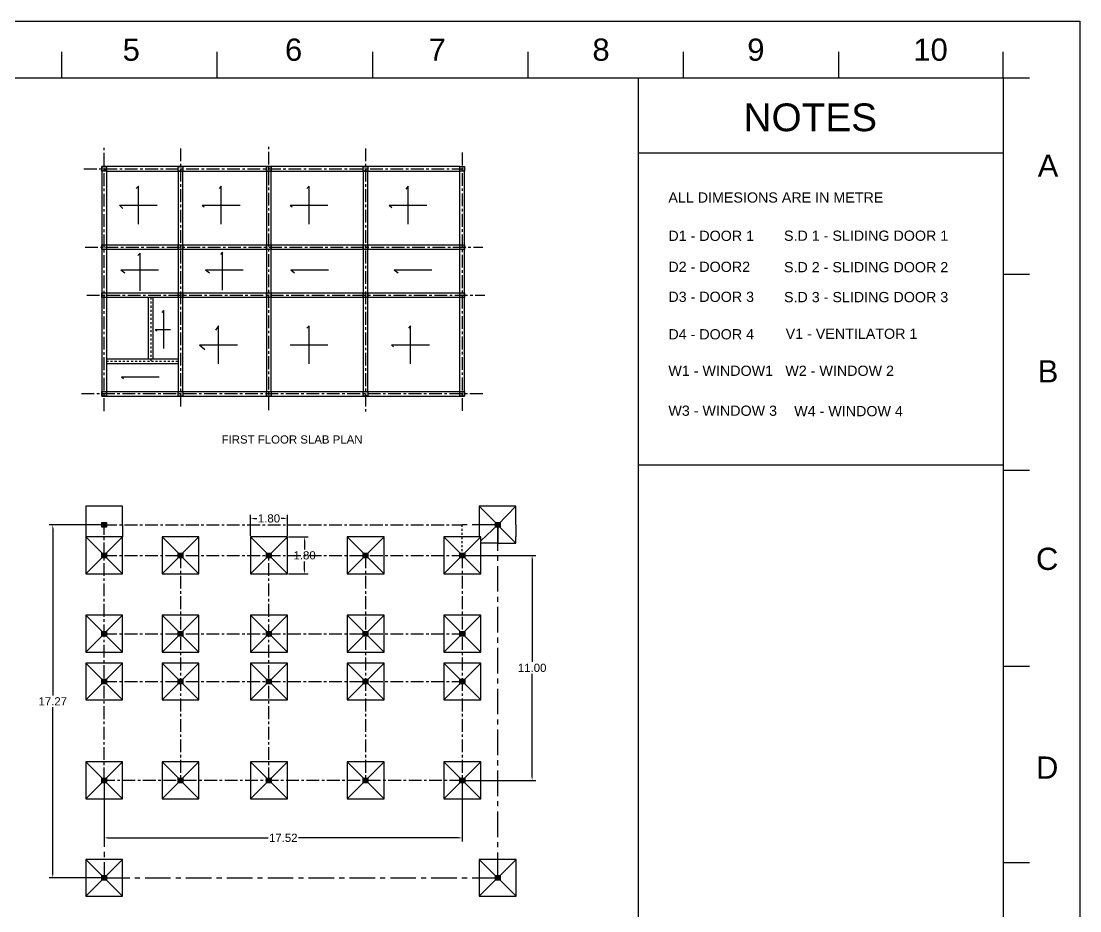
# Model space of a CAD drawing. Header units: metres. Extents: x 102 to 188, y -170 to 119.
# Drawn here: x 134.7 to 186.5, y -130.3 to -86.8 of the extents above; entities that cross this region are included whole.
import ezdxf

# ---------------------------------------------------------------- set-up
doc = ezdxf.new("R2010")
doc.units = ezdxf.units.M
doc.header["$MEASUREMENT"] = 0
doc.linetypes.add('CENTER', pattern=[2, 1.25, -0.25, 0.25, -0.25])
for name, color, linetype in [('beam', 231, 'Continuous'), ('center line', 50, 'CENTER'), ('column', 120, 'Continuous'), ('dim', 212, 'Continuous'), ('Footing', 140, 'Continuous'), ('slab', 11, 'Continuous'), ('text', 30, 'Continuous')]:
    doc.layers.add(name, color=color, linetype=linetype)
doc.styles.get("Standard").update_dxf_attribs({"font": 'arial.ttf'})
doc.styles.add('style1', font='arial.ttf', dxfattribs={"height": 0.1})
doc.dimstyles.get("Standard").update_dxf_attribs({"dimtxt": 0.4, "dimasz": 0.18, "dimexe": 0.18, "dimexo": 0.0625, "dimgap": 0.09, "dimtad": 0, "dimtih": 1, "dimtoh": 1, "dimzin": 0, "dimdsep": 46, "dimtxsty": 'Standard', "dimcen": 0.09, "dimadec": 0, "dimazin": 0, "dimtfac": 1, "dimtofl": 0, "dimtmove": 0, "dimatfit": 3, "dimfxl": 1, "dimtolj": 1, "dimtzin": 0, "dimarcsym": 0})

# ---------------------------------------------------------------- blocks, each defined once
blk = doc.blocks.new('*D30')
at = {"layer": 'Defpoints', "color": 0, "transparency": 16777216}
for p in [(147.691, -111.107), (145.891, -112.013), (147.691, -112.013)]:
    blk.add_point(p, dxfattribs=at)
at = {"layer": 'dim', "color": 0, "lineweight": -2, "transparency": 16777216}
for p, q in [((145.891, -111.951), (145.891, -110.927)), ((146.071, -111.107), (146.201, -111.107)), ((147.511, -111.107), (147.381, -111.107)), ((147.691, -111.951), (147.691, -110.927))]:
    blk.add_line(p, q, dxfattribs=at)
at = {"layer": 'dim', "color": 0, "transparency": 16777216}
for points in [[(146.071, -111.077), (146.071, -111.137), (145.891, -111.107)], [(147.511, -111.077), (147.511, -111.137), (147.691, -111.107)]]:
    blk.add_solid(points, dxfattribs=at)
at = {"layer": 'dim', "color": 0, "transparency": 16777216, "insert": (146.791, -111.107), "char_height": 0.4, "attachment_point": 5}
blk.add_mtext('\\A1;1.80', dxfattribs=at)
blk = doc.blocks.new('*D31')
at = {"layer": 'Defpoints', "color": 0, "transparency": 16777216}
for p in [(147.691, -112.013), (147.691, -113.813), (148.534, -113.813)]:
    blk.add_point(p, dxfattribs=at)
at = {"layer": 'dim', "color": 0, "lineweight": -2, "transparency": 16777216}
for p, q in [((147.753, -112.013), (148.714, -112.013)), ((148.534, -112.193), (148.534, -112.619)), ((148.534, -113.633), (148.534, -113.207)), ((147.753, -113.813), (148.714, -113.813))]:
    blk.add_line(p, q, dxfattribs=at)
at = {"layer": 'dim', "color": 0, "transparency": 16777216}
for points in [[(148.504, -112.193), (148.564, -112.193), (148.534, -112.013)], [(148.504, -113.633), (148.564, -113.633), (148.534, -113.813)]]:
    blk.add_solid(points, dxfattribs=at)
at = {"layer": 'dim', "color": 0, "transparency": 16777216, "insert": (148.534, -112.913), "char_height": 0.4, "attachment_point": 5}
blk.add_mtext('\\A1;1.80', dxfattribs=at)
blk = doc.blocks.new('*D32')
at = {"layer": 'Defpoints', "color": 0, "transparency": 16777216}
for p in [(156.251, -112.913), (156.251, -123.913), (159.665, -123.913)]:
    blk.add_point(p, dxfattribs=at)
at = {"layer": 'dim', "color": 0, "lineweight": -2, "transparency": 16777216}
for p, q in [((156.313, -112.913), (159.845, -112.913)), ((159.665, -113.093), (159.665, -118.119)), ((159.665, -123.733), (159.665, -118.707)), ((156.313, -123.913), (159.845, -123.913))]:
    blk.add_line(p, q, dxfattribs=at)
at = {"layer": 'dim', "color": 0, "transparency": 16777216}
for points in [[(159.635, -113.093), (159.695, -113.093), (159.665, -112.913)], [(159.635, -123.733), (159.695, -123.733), (159.665, -123.913)]]:
    blk.add_solid(points, dxfattribs=at)
at = {"layer": 'dim', "color": 0, "transparency": 16777216, "insert": (159.665, -118.413), "char_height": 0.4, "attachment_point": 5}
blk.add_mtext('\\A1;11.00', dxfattribs=at)
blk = doc.blocks.new('*D33')
at = {"layer": 'Defpoints', "color": 0, "transparency": 16777216}
for p in [(138.731, -123.913), (156.251, -123.913), (156.251, -126.725)]:
    blk.add_point(p, dxfattribs=at)
at = {"layer": 'dim', "color": 0, "lineweight": -2, "transparency": 16777216}
for p, q in [((138.731, -123.976), (138.731, -126.905)), ((156.251, -123.976), (156.251, -126.905)), ((138.911, -126.725), (146.746, -126.725)), ((156.071, -126.725), (148.235, -126.725))]:
    blk.add_line(p, q, dxfattribs=at)
at = {"layer": 'dim', "color": 0, "transparency": 16777216}
for points in [[(138.911, -126.695), (138.911, -126.755), (138.731, -126.725)], [(156.071, -126.695), (156.071, -126.755), (156.251, -126.725)]]:
    blk.add_solid(points, dxfattribs=at)
at = {"layer": 'dim', "color": 0, "transparency": 16777216, "insert": (147.491, -126.725), "char_height": 0.4, "attachment_point": 5}
blk.add_mtext('\\A1;17.52', dxfattribs=at)
blk = doc.blocks.new('*D58')
at = {"layer": 'Defpoints', "color": 0, "transparency": 16777216}
for p in [(138.731, -111.413), (136.214, -128.683), (138.731, -128.683)]:
    blk.add_point(p, dxfattribs=at)
at = {"layer": 'dim', "color": 0, "lineweight": -2, "transparency": 16777216}
for p, q in [((138.668, -111.413), (136.034, -111.413)), ((136.214, -111.593), (136.214, -119.757)), ((136.214, -128.503), (136.214, -120.339)), ((138.668, -128.683), (136.034, -128.683))]:
    blk.add_line(p, q, dxfattribs=at)
at = {"layer": 'dim', "color": 0, "transparency": 16777216}
for points in [[(136.184, -111.593), (136.244, -111.593), (136.214, -111.413)], [(136.184, -128.503), (136.244, -128.503), (136.214, -128.683)]]:
    blk.add_solid(points, dxfattribs=at)
at = {"layer": 'dim', "color": 0, "transparency": 16777216, "insert": (136.214, -120.048), "char_height": 0.4, "attachment_point": 5}
blk.add_mtext('\\A1;17.27', dxfattribs=at)

msp = doc.modelspace()

# ---------------------------------------------------------------- hatches: boundary and pattern name
at = {"layer": 'column', "transparency": 33554687}
h = msp.add_hatch(color=256, dxfattribs=at)
h.dxf.hatch_style = 1
h.paths.add_polyline_path([(138.842, -93.902), (138.612, -93.902), (138.612, -94.132), (138.727, -94.132), (138.727, -94.017), (138.842, -94.017)])
h.paths.add_polyline_path([(138.842, -94.017), (138.727, -94.017), (138.727, -94.132), (138.842, -94.132)], flags=0)
h.paths.add_polyline_path([(138.727, -97.732), (138.612, -97.732), (138.612, -97.962), (138.727, -97.962)])
h.paths.add_polyline_path([(138.842, -97.847), (138.727, -97.847), (138.727, -97.962), (138.842, -97.962)])
h.paths.add_polyline_path([(138.842, -97.732), (138.727, -97.732), (138.727, -97.847), (138.842, -97.847)])
h.paths.add_polyline_path([(142.457, -97.732), (142.342, -97.732), (142.342, -97.847), (142.457, -97.847)])
h.paths.add_polyline_path([(142.572, -97.732), (142.457, -97.732), (142.457, -97.847), (142.572, -97.847)])
h.paths.add_polyline_path([(142.572, -97.847), (142.457, -97.847), (142.457, -97.962), (142.572, -97.962)])
h.paths.add_polyline_path([(142.457, -97.847), (142.342, -97.847), (142.342, -97.962), (142.457, -97.962)])
h.paths.add_polyline_path([(142.572, -93.902), (142.342, -93.902), (142.342, -94.017), (142.572, -94.017)])
h.paths.add_polyline_path([(142.457, -94.017), (142.342, -94.017), (142.342, -94.132), (142.457, -94.132)])
h.paths.add_polyline_path([(142.572, -94.017), (142.457, -94.017), (142.457, -94.132), (142.572, -94.132)])
h.paths.add_polyline_path([(146.902, -93.902), (146.672, -93.902), (146.672, -94.017), (146.902, -94.017)])
h.paths.add_polyline_path([(146.902, -94.017), (146.787, -94.017), (146.787, -94.132), (146.902, -94.132)])
h.paths.add_polyline_path([(146.787, -94.017), (146.672, -94.017), (146.672, -94.132), (146.787, -94.132)])
h.paths.add_polyline_path([(151.632, -93.902), (151.402, -93.902), (151.402, -94.017), (151.632, -94.017)])
h.paths.add_polyline_path([(151.517, -94.017), (151.402, -94.017), (151.402, -94.132), (151.517, -94.132)])
h.paths.add_polyline_path([(151.632, -94.017), (151.517, -94.017), (151.517, -94.132), (151.632, -94.132)])
h.paths.add_polyline_path([(156.362, -93.902), (156.132, -93.902), (156.132, -94.017), (156.247, -94.017), (156.247, -94.132), (156.362, -94.132)])
h.paths.add_polyline_path([(156.247, -94.017), (156.132, -94.017), (156.132, -94.132), (156.247, -94.132)], flags=17)
h.paths.add_polyline_path([(151.517, -97.732), (151.402, -97.732), (151.402, -97.847), (151.517, -97.847)])
h.paths.add_polyline_path([(156.362, -97.732), (156.247, -97.732), (156.247, -97.962), (156.362, -97.962)])
h.paths.add_polyline_path([(156.247, -97.847), (156.132, -97.847), (156.132, -97.962), (156.247, -97.962)])
h.paths.add_polyline_path([(156.247, -97.732), (156.132, -97.732), (156.132, -97.847), (156.247, -97.847)])
h.paths.add_polyline_path([(151.632, -97.732), (151.517, -97.732), (151.517, -97.847), (151.632, -97.847)])
h.paths.add_polyline_path([(151.632, -97.847), (151.517, -97.847), (151.517, -97.962), (151.632, -97.962)])
h.paths.add_polyline_path([(151.517, -97.847), (151.402, -97.847), (151.402, -97.962), (151.517, -97.962)])
h.paths.add_polyline_path([(146.787, -97.732), (146.672, -97.732), (146.672, -97.847), (146.787, -97.847)])
h.paths.add_polyline_path([(146.787, -97.847), (146.672, -97.847), (146.672, -97.962), (146.787, -97.962)])
h.paths.add_polyline_path([(146.902, -97.847), (146.787, -97.847), (146.787, -97.962), (146.902, -97.962)])
h.paths.add_polyline_path([(146.902, -97.732), (146.787, -97.732), (146.787, -97.847), (146.902, -97.847)])
h.paths.add_polyline_path([(142.457, -100.072), (142.342, -100.072), (142.342, -100.187), (142.457, -100.187)])
h.paths.add_polyline_path([(142.457, -100.187), (142.342, -100.187), (142.342, -100.302), (142.457, -100.302)])
h.paths.add_polyline_path([(142.572, -100.187), (142.457, -100.187), (142.457, -100.302), (142.572, -100.302)])
h.paths.add_polyline_path([(142.572, -100.072), (142.457, -100.072), (142.457, -100.187), (142.572, -100.187)])
h.paths.add_polyline_path([(138.727, -100.072), (138.612, -100.072), (138.612, -100.302), (138.727, -100.302)])
h.paths.add_polyline_path([(138.842, -100.072), (138.727, -100.072), (138.727, -100.187), (138.842, -100.187)])
h.paths.add_polyline_path([(138.842, -100.187), (138.727, -100.187), (138.727, -100.302), (138.842, -100.302)])
h.paths.add_polyline_path([(138.727, -104.902), (138.612, -104.902), (138.612, -105.132), (138.842, -105.132), (138.842, -105.017), (138.727, -105.017)])
h.paths.add_polyline_path([(138.842, -104.902), (138.727, -104.902), (138.727, -105.017), (138.842, -105.017)], flags=17)
h.paths.add_polyline_path([(142.572, -104.902), (142.457, -104.902), (142.457, -105.017), (142.572, -105.017)])
h.paths.add_polyline_path([(142.457, -104.902), (142.342, -104.902), (142.342, -105.017), (142.457, -105.017)])
h.paths.add_polyline_path([(142.572, -105.017), (142.342, -105.017), (142.342, -105.132), (142.572, -105.132)])
h.paths.add_polyline_path([(146.787, -104.902), (146.672, -104.902), (146.672, -105.017), (146.787, -105.017)])
h.paths.add_polyline_path([(146.902, -104.902), (146.787, -104.902), (146.787, -105.017), (146.902, -105.017)])
h.paths.add_polyline_path([(146.902, -105.017), (146.672, -105.017), (146.672, -105.132), (146.902, -105.132)])
h.paths.add_polyline_path([(151.632, -104.902), (151.517, -104.902), (151.517, -105.017), (151.632, -105.017)])
h.paths.add_polyline_path([(151.517, -104.902), (151.402, -104.902), (151.402, -105.017), (151.517, -105.017)])
h.paths.add_polyline_path([(151.632, -105.017), (151.517, -105.017), (151.402, -105.017), (151.402, -105.132), (151.632, -105.132)])
h.paths.add_polyline_path([(156.362, -104.902), (156.247, -104.902), (156.247, -105.017), (156.132, -105.017), (156.132, -105.132), (156.362, -105.132)])
h.paths.add_polyline_path([(156.247, -104.902), (156.132, -104.902), (156.132, -105.017), (156.247, -105.017)], flags=17)
h.paths.add_polyline_path([(146.787, -100.187), (146.672, -100.187), (146.672, -100.302), (146.787, -100.302)])
h.paths.add_polyline_path([(146.787, -100.072), (146.672, -100.072), (146.672, -100.187), (146.787, -100.187)])
h.paths.add_polyline_path([(146.902, -100.072), (146.787, -100.072), (146.787, -100.187), (146.902, -100.187)])
h.paths.add_polyline_path([(146.902, -100.187), (146.787, -100.187), (146.787, -100.302), (146.902, -100.302)])
h.paths.add_polyline_path([(151.517, -100.072), (151.402, -100.072), (151.402, -100.187), (151.517, -100.187)])
h.paths.add_polyline_path([(151.632, -100.072), (151.517, -100.072), (151.517, -100.187), (151.632, -100.187)])
h.paths.add_polyline_path([(151.632, -100.187), (151.517, -100.187), (151.517, -100.302), (151.632, -100.302)])
h.paths.add_polyline_path([(151.517, -100.187), (151.402, -100.187), (151.402, -100.302), (151.517, -100.302)])
h.paths.add_polyline_path([(156.362, -100.072), (156.247, -100.072), (156.247, -100.302), (156.362, -100.302)])
h.paths.add_polyline_path([(156.247, -100.072), (156.132, -100.072), (156.132, -100.187), (156.247, -100.187)])
h.paths.add_polyline_path([(156.247, -100.187), (156.132, -100.187), (156.132, -100.302), (156.247, -100.302)])
h = msp.add_hatch(color=256, dxfattribs=at)
h.dxf.hatch_style = 1
h.paths.add_polyline_path([(138.842, -94.132), (138.842, -94.017), (138.727, -94.017), (138.727, -94.132)])
at = {"layer": 'column', "transparency": 33554633}
h = msp.add_hatch(color=256, dxfattribs=at)
h.dxf.hatch_style = 1
h.paths.add_polyline_path([(138.731, -111.413), (138.616, -111.528), (138.731, -111.528)], flags=0)
h.paths.add_polyline_path([(138.731, -111.413), (138.616, -111.298), (138.616, -111.528)])
h.paths.add_polyline_path([(138.731, -111.298), (138.616, -111.298), (138.731, -111.413)], flags=0)
h.paths.add_polyline_path([(138.846, -111.413), (138.731, -111.413), (138.846, -111.528)])
h.paths.add_polyline_path([(138.846, -111.298), (138.731, -111.413), (138.846, -111.413)])
h.paths.add_polyline_path([(138.846, -111.298), (138.731, -111.298), (138.731, -111.413)], flags=17)
h.paths.add_polyline_path([(138.731, -111.413), (138.731, -111.528), (138.846, -111.528)], flags=17)
h = msp.add_hatch(color=256, dxfattribs=at)
h.dxf.hatch_style = 1
h.paths.add_polyline_path([(138.731, -111.298), (138.616, -111.298), (138.731, -111.413)])
h.paths.add_polyline_path([(138.731, -111.413), (138.616, -111.528), (138.731, -111.528)])
h = msp.add_hatch(color=256, dxfattribs=at)
h.dxf.hatch_style = 1
h.paths.add_polyline_path([(157.981, -111.418), (157.866, -111.533), (157.981, -111.533)], flags=0)
h.paths.add_polyline_path([(157.981, -111.418), (157.866, -111.303), (157.866, -111.533)])
h.paths.add_polyline_path([(157.981, -111.303), (157.866, -111.303), (157.981, -111.418)], flags=0)
h.paths.add_polyline_path([(158.096, -111.418), (157.981, -111.418), (158.096, -111.533)])
h.paths.add_polyline_path([(158.096, -111.303), (157.981, -111.418), (158.096, -111.418)])
h.paths.add_polyline_path([(158.096, -111.303), (157.981, -111.303), (157.981, -111.418)], flags=17)
h.paths.add_polyline_path([(157.981, -111.418), (157.981, -111.533), (158.096, -111.533)], flags=17)
h = msp.add_hatch(color=256, dxfattribs=at)
h.dxf.hatch_style = 1
h.paths.add_polyline_path([(157.981, -111.303), (157.866, -111.303), (157.981, -111.418)])
h.paths.add_polyline_path([(157.981, -111.418), (157.866, -111.533), (157.981, -111.533)])
h = msp.add_hatch(color=256, dxfattribs=at)
h.dxf.hatch_style = 1
h.paths.add_polyline_path([(138.731, -112.916), (138.616, -113.031), (138.731, -113.031)], flags=0)
h.paths.add_polyline_path([(138.731, -112.916), (138.616, -112.801), (138.616, -113.031)])
h.paths.add_polyline_path([(138.731, -112.801), (138.616, -112.801), (138.731, -112.916)], flags=0)
h.paths.add_polyline_path([(138.846, -112.916), (138.731, -112.916), (138.846, -113.031)])
h.paths.add_polyline_path([(138.846, -112.801), (138.731, -112.916), (138.846, -112.916)])
h.paths.add_polyline_path([(138.846, -112.801), (138.731, -112.801), (138.731, -112.916)], flags=17)
h.paths.add_polyline_path([(138.731, -112.916), (138.731, -113.031), (138.846, -113.031)], flags=17)
h = msp.add_hatch(color=256, dxfattribs=at)
h.dxf.hatch_style = 1
h.paths.add_polyline_path([(138.731, -112.801), (138.616, -112.801), (138.731, -112.916)])
h.paths.add_polyline_path([(138.731, -112.916), (138.616, -113.031), (138.731, -113.031)])
h = msp.add_hatch(color=256, dxfattribs=at)
h.dxf.hatch_style = 1
h.paths.add_polyline_path([(142.461, -112.913), (142.346, -113.028), (142.461, -113.028)], flags=0)
h.paths.add_polyline_path([(142.461, -112.913), (142.346, -112.798), (142.346, -113.028)])
h.paths.add_polyline_path([(142.461, -112.798), (142.346, -112.798), (142.461, -112.913)], flags=0)
h.paths.add_polyline_path([(142.576, -112.913), (142.461, -112.913), (142.576, -113.028)])
h.paths.add_polyline_path([(142.576, -112.798), (142.461, -112.913), (142.576, -112.913)])
h.paths.add_polyline_path([(142.576, -112.798), (142.461, -112.798), (142.461, -112.913)], flags=17)
h.paths.add_polyline_path([(142.461, -112.913), (142.461, -113.028), (142.576, -113.028)], flags=17)
h = msp.add_hatch(color=256, dxfattribs=at)
h.dxf.hatch_style = 1
h.paths.add_polyline_path([(142.461, -112.798), (142.346, -112.798), (142.461, -112.913)])
h.paths.add_polyline_path([(142.461, -112.913), (142.346, -113.028), (142.461, -113.028)])
h = msp.add_hatch(color=256, dxfattribs=at)
h.dxf.hatch_style = 1
h.paths.add_polyline_path([(146.791, -112.913), (146.676, -113.028), (146.791, -113.028)], flags=0)
h.paths.add_polyline_path([(146.791, -112.913), (146.676, -112.798), (146.676, -113.028)])
h.paths.add_polyline_path([(146.791, -112.798), (146.676, -112.798), (146.791, -112.913)], flags=0)
h.paths.add_polyline_path([(146.906, -112.913), (146.791, -112.913), (146.906, -113.028)])
h.paths.add_polyline_path([(146.906, -112.798), (146.791, -112.913), (146.906, -112.913)])
h.paths.add_polyline_path([(146.906, -112.798), (146.791, -112.798), (146.791, -112.913)], flags=17)
h.paths.add_polyline_path([(146.791, -112.913), (146.791, -113.028), (146.906, -113.028)], flags=17)
h = msp.add_hatch(color=256, dxfattribs=at)
h.dxf.hatch_style = 1
h.paths.add_polyline_path([(146.791, -112.798), (146.676, -112.798), (146.791, -112.913)])
h.paths.add_polyline_path([(146.791, -112.913), (146.676, -113.028), (146.791, -113.028)])
h = msp.add_hatch(color=256, dxfattribs=at)
h.dxf.hatch_style = 1
h.paths.add_polyline_path([(151.521, -112.913), (151.406, -113.028), (151.521, -113.028)], flags=0)
h.paths.add_polyline_path([(151.521, -112.913), (151.406, -112.798), (151.406, -113.028)])
h.paths.add_polyline_path([(151.521, -112.798), (151.406, -112.798), (151.521, -112.913)], flags=0)
h.paths.add_polyline_path([(151.636, -112.913), (151.521, -112.913), (151.636, -113.028)])
h.paths.add_polyline_path([(151.636, -112.798), (151.521, -112.913), (151.636, -112.913)])
h.paths.add_polyline_path([(151.636, -112.798), (151.521, -112.798), (151.521, -112.913)], flags=17)
h.paths.add_polyline_path([(151.521, -112.913), (151.521, -113.028), (151.636, -113.028)], flags=17)
h = msp.add_hatch(color=256, dxfattribs=at)
h.dxf.hatch_style = 1
h.paths.add_polyline_path([(151.521, -112.798), (151.406, -112.798), (151.521, -112.913)])
h.paths.add_polyline_path([(151.521, -112.913), (151.406, -113.028), (151.521, -113.028)])
h = msp.add_hatch(color=256, dxfattribs=at)
h.dxf.hatch_style = 1
h.paths.add_polyline_path([(156.251, -112.913), (156.136, -113.028), (156.251, -113.028)], flags=0)
h.paths.add_polyline_path([(156.251, -112.913), (156.136, -112.798), (156.136, -113.028)])
h.paths.add_polyline_path([(156.251, -112.798), (156.136, -112.798), (156.251, -112.913)], flags=0)
h.paths.add_polyline_path([(156.366, -112.913), (156.251, -112.913), (156.366, -113.028)])
h.paths.add_polyline_path([(156.366, -112.798), (156.251, -112.913), (156.366, -112.913)])
h.paths.add_polyline_path([(156.366, -112.798), (156.251, -112.798), (156.251, -112.913)], flags=17)
h.paths.add_polyline_path([(156.251, -112.913), (156.251, -113.028), (156.366, -113.028)], flags=17)
h = msp.add_hatch(color=256, dxfattribs=at)
h.dxf.hatch_style = 1
h.paths.add_polyline_path([(156.251, -112.798), (156.136, -112.798), (156.251, -112.913)])
h.paths.add_polyline_path([(156.251, -112.913), (156.136, -113.028), (156.251, -113.028)])
h = msp.add_hatch(color=256, dxfattribs=at)
h.dxf.hatch_style = 1
h.paths.add_polyline_path([(138.731, -116.743), (138.616, -116.858), (138.731, -116.858)], flags=0)
h.paths.add_polyline_path([(138.731, -116.743), (138.616, -116.628), (138.616, -116.858)])
h.paths.add_polyline_path([(138.731, -116.628), (138.616, -116.628), (138.731, -116.743)], flags=0)
h.paths.add_polyline_path([(138.846, -116.743), (138.731, -116.743), (138.846, -116.858)])
h.paths.add_polyline_path([(138.846, -116.628), (138.731, -116.743), (138.846, -116.743)])
h.paths.add_polyline_path([(138.846, -116.628), (138.731, -116.628), (138.731, -116.743)], flags=17)
h.paths.add_polyline_path([(138.731, -116.743), (138.731, -116.858), (138.846, -116.858)], flags=17)
h = msp.add_hatch(color=256, dxfattribs=at)
h.dxf.hatch_style = 1
h.paths.add_polyline_path([(138.731, -116.628), (138.616, -116.628), (138.731, -116.743)])
h.paths.add_polyline_path([(138.616, -116.858), (138.731, -116.858), (138.731, -116.743)])
h = msp.add_hatch(color=256, dxfattribs=at)
h.dxf.hatch_style = 1
h.paths.add_polyline_path([(142.461, -116.743), (142.346, -116.858), (142.461, -116.858)], flags=0)
h.paths.add_polyline_path([(142.461, -116.743), (142.346, -116.628), (142.346, -116.858)])
h.paths.add_polyline_path([(142.461, -116.628), (142.346, -116.628), (142.461, -116.743)], flags=0)
h.paths.add_polyline_path([(142.576, -116.743), (142.461, -116.743), (142.576, -116.858)])
h.paths.add_polyline_path([(142.576, -116.628), (142.461, -116.743), (142.576, -116.743)])
h.paths.add_polyline_path([(142.576, -116.628), (142.461, -116.628), (142.461, -116.743)], flags=17)
h.paths.add_polyline_path([(142.461, -116.743), (142.461, -116.858), (142.576, -116.858)], flags=17)
h = msp.add_hatch(color=256, dxfattribs=at)
h.dxf.hatch_style = 1
h.paths.add_polyline_path([(142.461, -116.628), (142.346, -116.628), (142.461, -116.743)])
h.paths.add_polyline_path([(142.461, -116.743), (142.346, -116.858), (142.461, -116.858)])
h = msp.add_hatch(color=256, dxfattribs=at)
h.dxf.hatch_style = 1
h.paths.add_polyline_path([(146.791, -116.743), (146.676, -116.858), (146.791, -116.858)], flags=0)
h.paths.add_polyline_path([(146.791, -116.743), (146.676, -116.628), (146.676, -116.858)])
h.paths.add_polyline_path([(146.791, -116.628), (146.676, -116.628), (146.791, -116.743)], flags=0)
h.paths.add_polyline_path([(146.906, -116.743), (146.791, -116.743), (146.906, -116.858)])
h.paths.add_polyline_path([(146.906, -116.628), (146.791, -116.743), (146.906, -116.743)])
h.paths.add_polyline_path([(146.906, -116.628), (146.791, -116.628), (146.791, -116.743)], flags=17)
h.paths.add_polyline_path([(146.791, -116.743), (146.791, -116.858), (146.906, -116.858)], flags=17)
h = msp.add_hatch(color=256, dxfattribs=at)
h.dxf.hatch_style = 1
h.paths.add_polyline_path([(146.791, -116.628), (146.676, -116.628), (146.791, -116.743)])
h.paths.add_polyline_path([(146.791, -116.743), (146.676, -116.858), (146.791, -116.858)])
h = msp.add_hatch(color=256, dxfattribs=at)
h.dxf.hatch_style = 1
h.paths.add_polyline_path([(151.521, -116.743), (151.406, -116.858), (151.521, -116.858)], flags=0)
h.paths.add_polyline_path([(151.521, -116.743), (151.406, -116.628), (151.406, -116.858)])
h.paths.add_polyline_path([(151.521, -116.628), (151.406, -116.628), (151.521, -116.743)], flags=0)
h.paths.add_polyline_path([(151.636, -116.743), (151.521, -116.743), (151.636, -116.858)])
h.paths.add_polyline_path([(151.636, -116.628), (151.521, -116.743), (151.636, -116.743)])
h.paths.add_polyline_path([(151.636, -116.628), (151.521, -116.628), (151.521, -116.743)], flags=17)
h.paths.add_polyline_path([(151.521, -116.743), (151.521, -116.858), (151.636, -116.858)], flags=17)
h = msp.add_hatch(color=256, dxfattribs=at)
h.dxf.hatch_style = 1
h.paths.add_polyline_path([(151.521, -116.628), (151.406, -116.628), (151.521, -116.743)])
h.paths.add_polyline_path([(151.521, -116.743), (151.406, -116.858), (151.521, -116.858)])
h = msp.add_hatch(color=256, dxfattribs=at)
h.dxf.hatch_style = 1
h.paths.add_polyline_path([(156.251, -116.743), (156.136, -116.858), (156.251, -116.858)], flags=0)
h.paths.add_polyline_path([(156.251, -116.743), (156.136, -116.628), (156.136, -116.858)])
h.paths.add_polyline_path([(156.251, -116.628), (156.136, -116.628), (156.251, -116.743)], flags=0)
h.paths.add_polyline_path([(156.366, -116.743), (156.251, -116.743), (156.366, -116.858)])
h.paths.add_polyline_path([(156.366, -116.628), (156.251, -116.743), (156.366, -116.743)])
h.paths.add_polyline_path([(156.366, -116.628), (156.251, -116.628), (156.251, -116.743)], flags=17)
h.paths.add_polyline_path([(156.251, -116.743), (156.251, -116.858), (156.366, -116.858)], flags=17)
h = msp.add_hatch(color=256, dxfattribs=at)
h.dxf.hatch_style = 1
h.paths.add_polyline_path([(156.251, -116.628), (156.136, -116.628), (156.251, -116.743)])
h.paths.add_polyline_path([(156.251, -116.743), (156.136, -116.858), (156.251, -116.858)])
h = msp.add_hatch(color=256, dxfattribs=at)
h.dxf.hatch_style = 1
h.paths.add_polyline_path([(138.731, -119.083), (138.616, -119.198), (138.731, -119.198)], flags=0)
h.paths.add_polyline_path([(138.731, -119.083), (138.616, -118.968), (138.616, -119.198)])
h.paths.add_polyline_path([(138.731, -118.968), (138.616, -118.968), (138.731, -119.083)], flags=0)
h.paths.add_polyline_path([(138.846, -119.083), (138.731, -119.083), (138.846, -119.198)])
h.paths.add_polyline_path([(138.846, -118.968), (138.731, -119.083), (138.846, -119.083)])
h.paths.add_polyline_path([(138.846, -118.968), (138.731, -118.968), (138.731, -119.083)], flags=17)
h.paths.add_polyline_path([(138.731, -119.083), (138.731, -119.198), (138.846, -119.198)], flags=17)
h = msp.add_hatch(color=256, dxfattribs=at)
h.dxf.hatch_style = 1
h.paths.add_polyline_path([(138.731, -118.968), (138.616, -118.968), (138.731, -119.083)])
h.paths.add_polyline_path([(138.731, -119.083), (138.616, -119.198), (138.731, -119.198)])
h = msp.add_hatch(color=256, dxfattribs=at)
h.dxf.hatch_style = 1
h.paths.add_polyline_path([(142.461, -119.083), (142.346, -119.198), (142.461, -119.198)], flags=0)
h.paths.add_polyline_path([(142.461, -119.083), (142.346, -118.968), (142.346, -119.198)])
h.paths.add_polyline_path([(142.461, -118.968), (142.346, -118.968), (142.461, -119.083)], flags=0)
h.paths.add_polyline_path([(142.576, -119.083), (142.461, -119.083), (142.576, -119.198)])
h.paths.add_polyline_path([(142.576, -118.968), (142.461, -119.083), (142.576, -119.083)])
h.paths.add_polyline_path([(142.576, -118.968), (142.461, -118.968), (142.461, -119.083)], flags=17)
h.paths.add_polyline_path([(142.461, -119.083), (142.461, -119.198), (142.576, -119.198)], flags=17)
h = msp.add_hatch(color=256, dxfattribs=at)
h.dxf.hatch_style = 1
h.paths.add_polyline_path([(142.461, -118.968), (142.346, -118.968), (142.461, -119.083)])
h.paths.add_polyline_path([(142.461, -119.083), (142.346, -119.198), (142.461, -119.198)])
h = msp.add_hatch(color=256, dxfattribs=at)
h.dxf.hatch_style = 1
h.paths.add_polyline_path([(146.791, -119.083), (146.676, -119.198), (146.791, -119.198)], flags=0)
h.paths.add_polyline_path([(146.791, -119.083), (146.676, -118.968), (146.676, -119.198)])
h.paths.add_polyline_path([(146.791, -118.968), (146.676, -118.968), (146.791, -119.083)], flags=0)
h.paths.add_polyline_path([(146.906, -119.083), (146.791, -119.083), (146.906, -119.198)])
h.paths.add_polyline_path([(146.906, -118.968), (146.791, -119.083), (146.906, -119.083)])
h.paths.add_polyline_path([(146.906, -118.968), (146.791, -118.968), (146.791, -119.083)], flags=17)
h.paths.add_polyline_path([(146.791, -119.083), (146.791, -119.198), (146.906, -119.198)], flags=17)
h = msp.add_hatch(color=256, dxfattribs=at)
h.dxf.hatch_style = 1
h.paths.add_polyline_path([(146.791, -118.968), (146.676, -118.968), (146.791, -119.083)])
h.paths.add_polyline_path([(146.791, -119.083), (146.676, -119.198), (146.791, -119.198)])
h = msp.add_hatch(color=256, dxfattribs=at)
h.dxf.hatch_style = 1
h.paths.add_polyline_path([(151.521, -119.083), (151.406, -119.198), (151.521, -119.198)], flags=0)
h.paths.add_polyline_path([(151.521, -119.083), (151.406, -118.968), (151.406, -119.198)])
h.paths.add_polyline_path([(151.521, -118.968), (151.406, -118.968), (151.521, -119.083)], flags=0)
h.paths.add_polyline_path([(151.636, -119.083), (151.521, -119.083), (151.636, -119.198)])
h.paths.add_polyline_path([(151.636, -118.968), (151.521, -119.083), (151.636, -119.083)])
h.paths.add_polyline_path([(151.636, -118.968), (151.521, -118.968), (151.521, -119.083)], flags=17)
h.paths.add_polyline_path([(151.521, -119.083), (151.521, -119.198), (151.636, -119.198)], flags=17)
h = msp.add_hatch(color=256, dxfattribs=at)
h.dxf.hatch_style = 1
h.paths.add_polyline_path([(151.521, -118.968), (151.406, -118.968), (151.521, -119.083)])
h.paths.add_polyline_path([(151.521, -119.083), (151.406, -119.198), (151.521, -119.198)])
h = msp.add_hatch(color=256, dxfattribs=at)
h.dxf.hatch_style = 1
h.paths.add_polyline_path([(156.251, -119.083), (156.136, -119.198), (156.251, -119.198)], flags=0)
h.paths.add_polyline_path([(156.251, -119.083), (156.136, -118.968), (156.136, -119.198)])
h.paths.add_polyline_path([(156.251, -118.968), (156.136, -118.968), (156.251, -119.083)], flags=0)
h.paths.add_polyline_path([(156.366, -119.083), (156.251, -119.083), (156.366, -119.198)])
h.paths.add_polyline_path([(156.366, -118.968), (156.251, -119.083), (156.366, -119.083)])
h.paths.add_polyline_path([(156.366, -118.968), (156.251, -118.968), (156.251, -119.083)], flags=17)
h.paths.add_polyline_path([(156.251, -119.083), (156.251, -119.198), (156.366, -119.198)], flags=17)
h = msp.add_hatch(color=256, dxfattribs=at)
h.dxf.hatch_style = 1
h.paths.add_polyline_path([(156.251, -118.968), (156.136, -118.968), (156.251, -119.083)])
h.paths.add_polyline_path([(156.251, -119.083), (156.136, -119.198), (156.251, -119.198)])
h = msp.add_hatch(color=256, dxfattribs=at)
h.dxf.hatch_style = 1
h.paths.add_polyline_path([(138.731, -123.913), (138.616, -124.028), (138.731, -124.028)], flags=0)
h.paths.add_polyline_path([(138.731, -123.913), (138.616, -123.798), (138.616, -124.028)])
h.paths.add_polyline_path([(138.731, -123.798), (138.616, -123.798), (138.731, -123.913)], flags=0)
h.paths.add_polyline_path([(138.846, -123.913), (138.731, -123.913), (138.846, -124.028)])
h.paths.add_polyline_path([(138.846, -123.798), (138.731, -123.913), (138.846, -123.913)])
h.paths.add_polyline_path([(138.846, -123.798), (138.731, -123.798), (138.731, -123.913)], flags=17)
h.paths.add_polyline_path([(138.731, -123.913), (138.731, -124.028), (138.846, -124.028)], flags=17)
h = msp.add_hatch(color=256, dxfattribs=at)
h.dxf.hatch_style = 1
h.paths.add_polyline_path([(138.731, -123.798), (138.616, -123.798), (138.731, -123.913)])
h.paths.add_polyline_path([(138.731, -123.913), (138.616, -124.028), (138.731, -124.028)])
h = msp.add_hatch(color=256, dxfattribs=at)
h.dxf.hatch_style = 1
h.paths.add_polyline_path([(142.461, -123.913), (142.346, -124.028), (142.461, -124.028)], flags=0)
h.paths.add_polyline_path([(142.461, -123.913), (142.346, -123.798), (142.346, -124.028)])
h.paths.add_polyline_path([(142.461, -123.798), (142.346, -123.798), (142.461, -123.913)], flags=0)
h.paths.add_polyline_path([(142.576, -123.913), (142.461, -123.913), (142.576, -124.028)])
h.paths.add_polyline_path([(142.576, -123.798), (142.461, -123.913), (142.576, -123.913)])
h.paths.add_polyline_path([(142.576, -123.798), (142.461, -123.798), (142.461, -123.913)], flags=17)
h.paths.add_polyline_path([(142.461, -123.913), (142.461, -124.028), (142.576, -124.028)], flags=17)
h = msp.add_hatch(color=256, dxfattribs=at)
h.dxf.hatch_style = 1
h.paths.add_polyline_path([(142.461, -123.798), (142.346, -123.798), (142.461, -123.913)])
h.paths.add_polyline_path([(142.461, -123.913), (142.346, -124.028), (142.461, -124.028)])
h = msp.add_hatch(color=256, dxfattribs=at)
h.dxf.hatch_style = 1
h.paths.add_polyline_path([(146.791, -123.913), (146.676, -124.028), (146.791, -124.028)], flags=0)
h.paths.add_polyline_path([(146.791, -123.913), (146.676, -123.798), (146.676, -124.028)])
h.paths.add_polyline_path([(146.791, -123.798), (146.676, -123.798), (146.791, -123.913)], flags=0)
h.paths.add_polyline_path([(146.906, -123.913), (146.791, -123.913), (146.906, -124.028)])
h.paths.add_polyline_path([(146.906, -123.798), (146.791, -123.913), (146.906, -123.913)])
h.paths.add_polyline_path([(146.906, -123.798), (146.791, -123.798), (146.791, -123.913)], flags=17)
h.paths.add_polyline_path([(146.791, -123.913), (146.791, -124.028), (146.906, -124.028)], flags=17)
h = msp.add_hatch(color=256, dxfattribs=at)
h.dxf.hatch_style = 1
h.paths.add_polyline_path([(146.791, -123.798), (146.676, -123.798), (146.791, -123.913)])
h.paths.add_polyline_path([(146.791, -123.913), (146.676, -124.028), (146.791, -124.028)])
h = msp.add_hatch(color=256, dxfattribs=at)
h.dxf.hatch_style = 1
h.paths.add_polyline_path([(151.521, -123.913), (151.406, -124.028), (151.521, -124.028)], flags=0)
h.paths.add_polyline_path([(151.521, -123.913), (151.406, -123.798), (151.406, -124.028)])
h.paths.add_polyline_path([(151.521, -123.798), (151.406, -123.798), (151.521, -123.913)], flags=0)
h.paths.add_polyline_path([(151.636, -123.913), (151.521, -123.913), (151.636, -124.028)])
h.paths.add_polyline_path([(151.636, -123.798), (151.521, -123.913), (151.636, -123.913)])
h.paths.add_polyline_path([(151.636, -123.798), (151.521, -123.798), (151.521, -123.913)], flags=17)
h.paths.add_polyline_path([(151.521, -123.913), (151.521, -124.028), (151.636, -124.028)], flags=17)
h = msp.add_hatch(color=256, dxfattribs=at)
h.dxf.hatch_style = 1
h.paths.add_polyline_path([(151.521, -123.798), (151.406, -123.798), (151.521, -123.913)])
h.paths.add_polyline_path([(151.521, -123.913), (151.406, -124.028), (151.521, -124.028)])
h = msp.add_hatch(color=256, dxfattribs=at)
h.dxf.hatch_style = 1
h.paths.add_polyline_path([(156.251, -123.913), (156.136, -124.028), (156.251, -124.028)], flags=0)
h.paths.add_polyline_path([(156.251, -123.913), (156.136, -123.798), (156.136, -124.028)])
h.paths.add_polyline_path([(156.251, -123.798), (156.136, -123.798), (156.251, -123.913)], flags=0)
h.paths.add_polyline_path([(156.366, -123.913), (156.251, -123.913), (156.366, -124.028)])
h.paths.add_polyline_path([(156.366, -123.798), (156.251, -123.913), (156.366, -123.913)])
h.paths.add_polyline_path([(156.366, -123.798), (156.251, -123.798), (156.251, -123.913)], flags=17)
h.paths.add_polyline_path([(156.251, -123.913), (156.251, -124.028), (156.366, -124.028)], flags=17)
h = msp.add_hatch(color=256, dxfattribs=at)
h.dxf.hatch_style = 1
h.paths.add_polyline_path([(156.251, -123.798), (156.136, -123.798), (156.251, -123.913)])
h.paths.add_polyline_path([(156.251, -123.913), (156.136, -124.028), (156.251, -124.028)])
h = msp.add_hatch(color=256, dxfattribs=at)
h.dxf.hatch_style = 1
h.paths.add_polyline_path([(138.731, -128.683), (138.616, -128.798), (138.731, -128.798)], flags=0)
h.paths.add_polyline_path([(138.731, -128.683), (138.616, -128.568), (138.616, -128.798)])
h.paths.add_polyline_path([(138.731, -128.568), (138.616, -128.568), (138.731, -128.683)], flags=0)
h.paths.add_polyline_path([(138.846, -128.683), (138.731, -128.683), (138.846, -128.798)])
h.paths.add_polyline_path([(138.846, -128.568), (138.731, -128.683), (138.846, -128.683)])
h.paths.add_polyline_path([(138.846, -128.568), (138.731, -128.568), (138.731, -128.683)], flags=17)
h.paths.add_polyline_path([(138.731, -128.683), (138.731, -128.798), (138.846, -128.798)], flags=17)
h = msp.add_hatch(color=256, dxfattribs=at)
h.dxf.hatch_style = 1
h.paths.add_polyline_path([(138.731, -128.568), (138.616, -128.568), (138.731, -128.683)])
h.paths.add_polyline_path([(138.731, -128.683), (138.616, -128.798), (138.731, -128.798)])
h = msp.add_hatch(color=256, dxfattribs=at)
h.dxf.hatch_style = 1
h.paths.add_polyline_path([(157.981, -128.683), (157.866, -128.798), (157.981, -128.798)], flags=0)
h.paths.add_polyline_path([(157.981, -128.683), (157.866, -128.568), (157.866, -128.798)])
h.paths.add_polyline_path([(157.981, -128.568), (157.866, -128.568), (157.981, -128.683)], flags=0)
h.paths.add_polyline_path([(158.096, -128.683), (157.981, -128.683), (158.096, -128.798)])
h.paths.add_polyline_path([(158.096, -128.568), (157.981, -128.683), (158.096, -128.683)])
h.paths.add_polyline_path([(158.096, -128.568), (157.981, -128.568), (157.981, -128.683)], flags=17)
h.paths.add_polyline_path([(157.981, -128.683), (157.981, -128.798), (158.096, -128.798)], flags=17)
h = msp.add_hatch(color=256, dxfattribs=at)
h.dxf.hatch_style = 1
h.paths.add_polyline_path([(157.981, -128.568), (157.866, -128.568), (157.981, -128.683)])
h.paths.add_polyline_path([(157.981, -128.683), (157.866, -128.798), (157.981, -128.798)])

# ---------------------------------------------------------------- linework, layer by layer
at = {"layer": 'beam'}
for p, q in [((156.132, -93.902), (138.612, -93.902)), ((138.612, -93.902), (138.612, -105.132)), ((138.842, -94.132), (138.842, -104.902)), ((138.842, -94.132), (156.132, -94.132)), ((142.342, -94.132), (142.342, -104.902)), ((142.572, -104.902), (142.572, -94.132)), ((146.672, -94.132), (146.672, -104.902)), ((146.902, -104.902), (146.902, -94.132)), ((151.402, -94.132), (151.402, -104.902)), ((151.632, -104.902), (151.632, -94.132)), ((156.132, -104.902), (156.132, -93.902)), ((156.362, -105.132), (156.362, -93.902)), ((138.842, -97.732), (156.132, -97.732)), ((156.132, -97.962), (138.842, -97.962)), ((138.842, -100.072), (156.132, -100.072)), ((156.132, -100.302), (138.842, -100.302)), ((140.892, -103.302), (140.892, -100.302)), ((138.842, -103.302), (140.892, -103.302)), ((140.892, -103.302), (142.342, -103.302)), ((141.125, -103.529), (142.342, -103.529)), ((138.612, -105.132), (156.362, -105.132)), ((138.842, -104.902), (156.132, -104.902))]:
    msp.add_line(p, q, dxfattribs=at)
for points in [[(141.122, -103.302), (141.122, -100.302)], [(138.842, -103.532), (140.892, -103.532), (141.125, -103.529)]]:
    msp.add_lwpolyline(points, dxfattribs=at)
at = {"layer": 'center line', "ltscale": 0.5}
for p, q in [((138.727, -105.853), (138.727, -92.992)), ((142.457, -93.01), (142.457, -105.753)), ((146.787, -105.804), (146.787, -92.886)), ((151.517, -93.009), (151.517, -105.906)), ((156.247, -93.217), (156.247, -105.876)), ((137.739, -94.017), (156.247, -94.017)), ((137.794, -97.847), (157.246, -97.847)), ((137.882, -100.187), (157.351, -100.187)), ((157.247, -105.017), (137.579, -105.017)), ((138.731, -112.913), (138.731, -111.413)), ((138.731, -111.413), (156.251, -111.413)), ((138.731, -112.913), (156.251, -112.913)), ((138.731, -123.913), (138.731, -112.913)), ((142.461, -112.913), (142.461, -123.913)), ((146.791, -123.913), (146.791, -112.913)), ((151.521, -112.913), (151.521, -123.913)), ((156.251, -112.913), (156.251, -123.913)), ((138.731, -116.743), (156.251, -116.743)), ((138.731, -119.083), (156.251, -119.083)), ((156.251, -123.913), (138.731, -123.913))]:
    msp.add_line(p, q, dxfattribs=at)
at = {"layer": 'center line', "ltscale": 0.01}
for p, q in [((141.007, -100.302), (141.009, -103.416)), ((138.842, -103.417), (142.342, -103.417)), ((156.251, -112.913), (156.251, -111.413))]:
    msp.add_line(p, q, dxfattribs=at)
at = {"layer": 'center line'}
for p, q in [((157.981, -111.413), (156.251, -111.413)), ((157.981, -128.683), (157.981, -111.413)), ((157.981, -111.413), (157.981, -112.313)), ((138.731, -123.913), (138.731, -128.683)), ((138.731, -128.683), (157.981, -128.683))]:
    msp.add_line(p, q, dxfattribs=at)
at = {"layer": 'column'}
for points in [[(138.842, -94.132), (138.612, -94.132), (138.612, -93.902), (138.842, -93.902)], [(142.572, -94.132), (142.342, -94.132), (142.342, -93.902), (142.572, -93.902)], [(146.902, -94.132), (146.672, -94.132), (146.672, -93.902), (146.902, -93.902)], [(151.632, -94.132), (151.402, -94.132), (151.402, -93.902), (151.632, -93.902)], [(156.362, -94.132), (156.132, -94.132), (156.132, -93.902), (156.362, -93.902)], [(138.842, -97.962), (138.612, -97.962), (138.612, -97.732), (138.842, -97.732)], [(142.572, -97.962), (142.342, -97.962), (142.342, -97.732), (142.572, -97.732)], [(146.902, -97.962), (146.672, -97.962), (146.672, -97.732), (146.902, -97.732)], [(151.632, -97.962), (151.402, -97.962), (151.402, -97.732), (151.632, -97.732)], [(156.362, -97.962), (156.132, -97.962), (156.132, -97.732), (156.362, -97.732)], [(138.842, -100.302), (138.612, -100.302), (138.612, -100.072), (138.842, -100.072)], [(142.572, -100.302), (142.342, -100.302), (142.342, -100.072), (142.572, -100.072)], [(146.902, -100.302), (146.672, -100.302), (146.672, -100.072), (146.902, -100.072)], [(151.632, -100.302), (151.402, -100.302), (151.402, -100.072), (151.632, -100.072)], [(156.362, -100.302), (156.132, -100.302), (156.132, -100.072), (156.362, -100.072)], [(138.842, -105.132), (138.612, -105.132), (138.612, -104.902), (138.842, -104.902)], [(142.572, -105.132), (142.342, -105.132), (142.342, -104.902), (142.572, -104.902)], [(146.902, -105.132), (146.672, -105.132), (146.672, -104.902), (146.902, -104.902)], [(151.632, -105.132), (151.402, -105.132), (151.402, -104.902), (151.632, -104.902)], [(156.362, -105.132), (156.132, -105.132), (156.132, -104.902), (156.362, -104.902)], [(138.846, -111.528), (138.616, -111.528), (138.616, -111.298), (138.846, -111.298)], [(158.096, -111.528), (157.866, -111.528), (157.866, -111.298), (158.096, -111.298)], [(138.846, -113.028), (138.616, -113.028), (138.616, -112.798), (138.846, -112.798)], [(142.576, -113.028), (142.346, -113.028), (142.346, -112.798), (142.576, -112.798)], [(146.906, -113.028), (146.676, -113.028), (146.676, -112.798), (146.906, -112.798)], [(151.636, -113.028), (151.406, -113.028), (151.406, -112.798), (151.636, -112.798)], [(156.366, -113.028), (156.136, -113.028), (156.136, -112.798), (156.366, -112.798)], [(138.846, -116.858), (138.616, -116.858), (138.616, -116.628), (138.846, -116.628)], [(142.576, -116.858), (142.346, -116.858), (142.346, -116.628), (142.576, -116.628)], [(146.906, -116.858), (146.676, -116.858), (146.676, -116.628), (146.906, -116.628)], [(151.636, -116.858), (151.406, -116.858), (151.406, -116.628), (151.636, -116.628)], [(156.366, -116.858), (156.136, -116.858), (156.136, -116.628), (156.366, -116.628)], [(138.846, -119.198), (138.616, -119.198), (138.616, -118.968), (138.846, -118.968)], [(142.576, -119.198), (142.346, -119.198), (142.346, -118.968), (142.576, -118.968)], [(146.906, -119.198), (146.676, -119.198), (146.676, -118.968), (146.906, -118.968)], [(151.636, -119.198), (151.406, -119.198), (151.406, -118.968), (151.636, -118.968)], [(156.366, -119.198), (156.136, -119.198), (156.136, -118.968), (156.366, -118.968)], [(138.846, -124.028), (138.616, -124.028), (138.616, -123.798), (138.846, -123.798)], [(142.576, -124.028), (142.346, -124.028), (142.346, -123.798), (142.576, -123.798)], [(146.906, -124.028), (146.676, -124.028), (146.676, -123.798), (146.906, -123.798)], [(151.636, -124.028), (151.406, -124.028), (151.406, -123.798), (151.636, -123.798)], [(156.366, -124.028), (156.136, -124.028), (156.136, -123.798), (156.366, -123.798)], [(138.846, -128.798), (138.616, -128.798), (138.616, -128.568), (138.846, -128.568)], [(158.096, -128.798), (157.866, -128.798), (157.866, -128.568), (158.096, -128.568)]]:
    msp.add_lwpolyline(points, close=True, dxfattribs=at)
at = {"layer": 'dim', "linetype": 'Continuous'}
for p, q in [((164.86, -89.564), (164.86, -163.368)), ((164.86, -93.222), (182.709, -93.222))]:
    msp.add_line(p, q, dxfattribs=at)
at = {"layer": 'dim', "linetype": 'ByBlock'}
msp.add_line((164.86, -108.484), (182.709, -108.484), dxfattribs=at)
at = {"layer": 'dim', "linetype": 'Continuous'}
msp.add_lwpolyline([(182.709, -166.294), (106.252, -166.294), (106.252, -89.564), (182.709, -89.564), (182.709, -99.155), (182.709, -163.368)], dxfattribs=at)
at = {"layer": 'Footing'}
for p, q in [((139.625, -110.513), (137.825, -110.513)), ((137.825, -110.513), (137.825, -112.013)), ((139.625, -111.413), (139.625, -110.513)), ((158.875, -110.513), (157.075, -110.513)), ((157.075, -110.513), (157.075, -112.013)), ((158.875, -112.313), (157.075, -110.513)), ((158.875, -110.513), (157.981, -111.413)), ((158.875, -111.413), (158.875, -110.513)), ((139.625, -111.413), (139.625, -112.013)), ((157.981, -111.413), (157.151, -112.206)), ((158.875, -111.413), (158.875, -112.013)), ((139.631, -113.813), (137.825, -112.013)), ((139.631, -112.013), (137.825, -112.013)), ((137.831, -113.813), (139.625, -112.013)), ((143.361, -113.813), (141.561, -112.013)), ((141.561, -113.813), (143.361, -112.013)), ((147.691, -113.813), (145.891, -112.013)), ((145.891, -113.813), (147.691, -112.013)), ((152.421, -113.813), (150.621, -112.013)), ((150.621, -113.813), (152.421, -112.013)), ((157.151, -113.813), (155.351, -112.013)), ((155.351, -113.813), (157.151, -112.013)), ((157.981, -112.313), (157.151, -112.313)), ((157.981, -112.313), (158.875, -112.313)), ((158.875, -112.313), (158.875, -112.013)), ((139.631, -117.643), (137.831, -115.843)), ((137.831, -117.643), (139.631, -115.843)), ((143.361, -117.643), (141.561, -115.843)), ((141.561, -117.643), (143.361, -115.843)), ((147.691, -117.643), (145.891, -115.843)), ((145.891, -117.643), (147.691, -115.843)), ((152.421, -117.643), (150.621, -115.843)), ((150.621, -117.643), (152.421, -115.843)), ((157.151, -117.643), (155.351, -115.843)), ((155.351, -117.643), (157.151, -115.843)), ((139.631, -119.983), (137.831, -118.183)), ((137.831, -119.983), (139.631, -118.183)), ((143.361, -119.983), (141.561, -118.183)), ((141.561, -119.983), (143.361, -118.183)), ((147.691, -119.983), (145.891, -118.183)), ((145.891, -119.983), (147.691, -118.183)), ((152.421, -119.983), (150.621, -118.183)), ((150.621, -119.983), (152.421, -118.183)), ((157.151, -119.983), (155.351, -118.183)), ((155.351, -119.983), (157.151, -118.183)), ((139.631, -124.813), (137.831, -123.013)), ((137.831, -124.813), (139.631, -123.013)), ((143.361, -124.813), (141.561, -123.013)), ((141.561, -124.813), (143.361, -123.013)), ((147.691, -124.813), (145.891, -123.013)), ((145.891, -124.813), (147.691, -123.013)), ((152.421, -124.813), (150.621, -123.013)), ((150.621, -124.813), (152.421, -123.013)), ((157.151, -124.813), (155.351, -123.013)), ((155.351, -124.813), (157.151, -123.013)), ((139.631, -129.583), (137.831, -127.783)), ((137.831, -129.583), (139.631, -127.783)), ((158.881, -129.583), (157.081, -127.783)), ((157.081, -129.583), (158.881, -127.783))]:
    msp.add_line(p, q, dxfattribs=at)
msp.add_lwpolyline([(137.831, -112.013), (137.831, -113.813), (139.631, -113.813), (139.631, -112.013), (139.625, -112.013)], dxfattribs=at)
for points in [[(143.361, -113.813), (143.361, -112.013), (142.461, -112.013), (141.561, -112.013), (141.561, -113.813)], [(147.691, -113.813), (147.691, -112.013), (146.791, -112.013), (145.891, -112.013), (145.891, -113.813)], [(152.421, -113.813), (152.421, -112.013), (151.521, -112.013), (150.621, -112.013), (150.621, -113.813)], [(157.151, -113.813), (157.151, -112.013), (156.251, -112.013), (155.351, -112.013), (155.351, -113.813)], [(139.631, -117.643), (139.631, -115.843), (138.731, -115.843), (137.831, -115.843), (137.831, -117.643)], [(143.361, -117.643), (143.361, -115.843), (142.461, -115.843), (141.561, -115.843), (141.561, -117.643)], [(147.691, -117.643), (147.691, -115.843), (146.791, -115.843), (145.891, -115.843), (145.891, -117.643)], [(152.421, -117.643), (152.421, -115.843), (151.521, -115.843), (150.621, -115.843), (150.621, -117.643)], [(157.151, -117.643), (157.151, -115.843), (156.251, -115.843), (155.351, -115.843), (155.351, -117.643)], [(139.631, -119.983), (139.631, -118.183), (138.731, -118.183), (137.831, -118.183), (137.831, -119.983)], [(143.361, -119.983), (143.361, -118.183), (142.461, -118.183), (141.561, -118.183), (141.561, -119.983)], [(147.691, -119.983), (147.691, -118.183), (146.791, -118.183), (145.891, -118.183), (145.891, -119.983)], [(152.421, -119.983), (152.421, -118.183), (151.521, -118.183), (150.621, -118.183), (150.621, -119.983)], [(157.151, -119.983), (157.151, -118.183), (156.251, -118.183), (155.351, -118.183), (155.351, -119.983)], [(139.631, -124.813), (139.631, -123.013), (138.731, -123.013), (137.831, -123.013), (137.831, -124.813)], [(143.361, -124.813), (143.361, -123.013), (142.461, -123.013), (141.561, -123.013), (141.561, -124.813)], [(147.691, -124.813), (147.691, -123.013), (146.791, -123.013), (145.891, -123.013), (145.891, -124.813)], [(152.421, -124.813), (152.421, -123.013), (151.521, -123.013), (150.621, -123.013), (150.621, -124.813)], [(157.151, -124.813), (157.151, -123.013), (156.251, -123.013), (155.351, -123.013), (155.351, -124.813)], [(139.631, -129.583), (139.631, -127.783), (138.731, -127.783), (137.831, -127.783), (137.831, -129.583)], [(158.881, -129.583), (158.881, -127.783), (157.981, -127.783), (157.081, -127.783), (157.081, -129.583)]]:
    msp.add_lwpolyline(points, close=True, dxfattribs=at)
at = {"layer": 'slab'}
for p, q in [((140.401, -94.864), (140.296, -94.971)), ((140.401, -96.712), (140.401, -94.864)), ((144.456, -94.864), (144.351, -94.971)), ((144.456, -96.712), (144.456, -94.864)), ((148.754, -94.864), (148.649, -94.971)), ((148.754, -96.712), (148.754, -94.864)), ((153.594, -94.864), (153.495, -95.007)), ((153.594, -96.712), (153.594, -94.864)), ((139.477, -95.788), (141.325, -95.788)), ((139.477, -95.788), (139.644, -95.946)), ((143.531, -95.788), (145.38, -95.788)), ((143.531, -95.788), (143.629, -95.877)), ((147.83, -95.788), (149.678, -95.788)), ((147.83, -95.788), (147.927, -95.876)), ((152.67, -95.788), (154.518, -95.788)), ((152.67, -95.788), (152.794, -95.906)), ((140.483, -98.133), (140.381, -98.246)), ((140.483, -99.981), (140.483, -98.133)), ((144.525, -98.094), (144.42, -98.201)), ((144.525, -99.942), (144.525, -98.094)), ((139.546, -98.947), (141.395, -98.947)), ((139.546, -98.947), (139.741, -99.102)), ((143.685, -98.947), (145.533, -98.947)), ((143.685, -98.947), (143.88, -99.102)), ((147.853, -98.947), (149.702, -98.947)), ((147.853, -98.947), (148.048, -99.102)), ((152.918, -98.947), (154.766, -98.947)), ((152.918, -98.947), (153.113, -99.102)), ((141.636, -100.943), (141.547, -101.04)), ((141.636, -100.943), (141.636, -102.792)), ((141.221, -101.868), (141.636, -101.868)), ((141.221, -101.868), (141.299, -101.93)), ((141.636, -101.868), (141.98, -101.868)), ((144.321, -101.695), (144.181, -101.894)), ((144.321, -103.543), (144.321, -101.695)), ((148.754, -101.695), (148.649, -101.802)), ((148.754, -103.543), (148.754, -101.695)), ((153.715, -101.695), (153.61, -101.802)), ((153.715, -103.543), (153.715, -101.695)), ((143.397, -102.619), (145.245, -102.619)), ((143.397, -102.619), (143.646, -102.84)), ((147.83, -102.619), (149.678, -102.619)), ((152.791, -102.619), (154.639, -102.619)), ((152.791, -102.619), (152.888, -102.708)), ((139.57, -104.174), (139.667, -104.264)), ((139.57, -104.174), (141.418, -104.174))]:
    msp.add_line(p, q, dxfattribs=at)
at = {"layer": 'text', "linetype": 'Continuous'}
for p, q in [((136.662, -89.564), (136.662, -88.29)), ((144.265, -89.564), (144.265, -88.29)), ((151.867, -89.564), (151.867, -88.29)), ((159.47, -89.564), (159.47, -88.29)), ((167.072, -89.564), (167.072, -88.29)), ((174.675, -89.564), (174.675, -88.29)), ((182.709, -89.564), (182.709, -88.29)), ((182.709, -89.564), (183.991, -89.564)), ((182.709, -99.155), (183.991, -99.155)), ((182.709, -108.745), (183.991, -108.745)), ((182.709, -118.335), (183.991, -118.335)), ((182.709, -127.925), (183.991, -127.925))]:
    msp.add_line(p, q, dxfattribs=at)
msp.add_lwpolyline([(101.591, -86.792), (186.459, -86.792), (186.459, -170.005), (101.591, -170.005)], close=True, dxfattribs=at)

# ---------------------------------------------------------------- texts
at = {"layer": 'dim', "linetype": 'CENTER', "insert": (170.007, -90.814), "char_height": 1.3575, "attachment_point": 1, "style": 'style1'}
msp.add_mtext_dynamic_manual_height_columns('NOTES', width=11.66959, gutter_width=0.566, heights=[0], dxfattribs=at)
at = {"layer": 'text', "linetype": 'Continuous', "char_height": 1.086}
for s, width, insert, attachment_point in [('5', 4.28459, (139.634, -87.641), 1), ('6', 4.28459, (147.575, -87.641), 1), ('7', 4.28459, (154.602, -87.641), 1), ('8', 4.28459, (162.615, -87.641), 1), ('9', 4.28459, (170.19, -87.641), 1), ('10', 4.28459, (178.313, -87.641), 1), ('A', 3.4799, (185.41, -93.314), 3), ('B', 3.4799, (185.41, -103.369), 3), ('C', 3.4799, (185.41, -112.537), 3), ('D', 3.4799, (185.41, -122.745), 3)]:
    msp.add_mtext_dynamic_manual_height_columns(s, width=width, gutter_width=1.131, heights=[0], dxfattribs=dict(at, insert=insert, attachment_point=attachment_point))
at = {"layer": 'text', "attachment_point": 1}
for s, width, insert, char_height in [('ALL DIMESIONS ARE IN METRE', 13.58132, (166.331, -95.163), 0.5), ('D1 - DOOR 1', 13.58132, (166.331, -97.036), 0.5), ('S.D 1 - SLIDING DOOR 1', 13.58132, (171.988, -97.031), 0.5), ('D2 - DOOR2', 13.58132, (166.331, -98.552), 0.5), ('S.D 2 - SLIDING DOOR 2', 13.58132, (171.988, -98.568), 0.5), ('D3 - DOOR 3', 13.58132, (166.331, -100.019), 0.5), ('S.D 3 - SLIDING DOOR 3', 13.58132, (171.988, -100.032), 0.5), ('D4 - DOOR 4', 13.58132, (166.331, -101.851), 0.5), ('V1 - VENTILATOR 1', 13.58132, (172.068, -101.825), 0.5), ('W1 - WINDOW1 ', 13.58132, (166.331, -103.635), 0.5), ('W2 - WINDOW 2', 13.58132, (172.052, -103.635), 0.5), ('W3 - WINDOW 3', 13.58132, (166.331, -105.588), 0.5), ('W4 - WINDOW 4', 13.58132, (172.488, -105.609), 0.5), ('FIRST FLOOR SLAB PLAN', 12.06326, (144.475, -107.045), 0.4)]:
    msp.add_mtext_dynamic_manual_height_columns(s, width=width, gutter_width=1, heights=[0], dxfattribs=dict(at, insert=insert, char_height=char_height))

# ---------------------------------------------------------------- dimensions: what is measured, and where the dimension line sits
at = {"layer": 'dim'}
dim = msp.add_linear_dim(base=(147.691, -111.107), p1=(145.891, -112.013), p2=(147.691, -112.013), dimstyle='Standard', dxfattribs=at)
dim.commit()
dim.dimension.update_dxf_attribs({"geometry": '*D30', "text_midpoint": (146.791, -111.107), "dimtype": 160})
for base, p1, p2, picture, middle in [((136.214, -128.683), (138.731, -111.413), (138.731, -128.683), '*D58', (136.214, -120.048)), ((159.665, -123.913), (156.251, -112.913), (156.251, -123.913), '*D32', (159.665, -118.413))]:
    dim = msp.add_linear_dim(base=base, p1=p1, p2=p2, angle=90, dimstyle='Standard', dxfattribs=at)
    dim.commit()
    dim.dimension.update_dxf_attribs({"geometry": picture, "text_midpoint": middle})
dim = msp.add_linear_dim(base=(148.534, -113.813), p1=(147.691, -112.013), p2=(147.691, -113.813), angle=90, dimstyle='Standard', dxfattribs=at)
dim.commit()
dim.dimension.update_dxf_attribs({"geometry": '*D31', "text_midpoint": (148.534, -112.913), "dimtype": 160})
dim = msp.add_linear_dim(base=(156.251, -126.725), p1=(138.731, -123.913), p2=(156.251, -123.913), dimstyle='Standard', dxfattribs=at)
dim.commit()
dim.dimension.update_dxf_attribs({"geometry": '*D33', "text_midpoint": (147.491, -126.725)})

doc.saveas('drawing.dxf')
